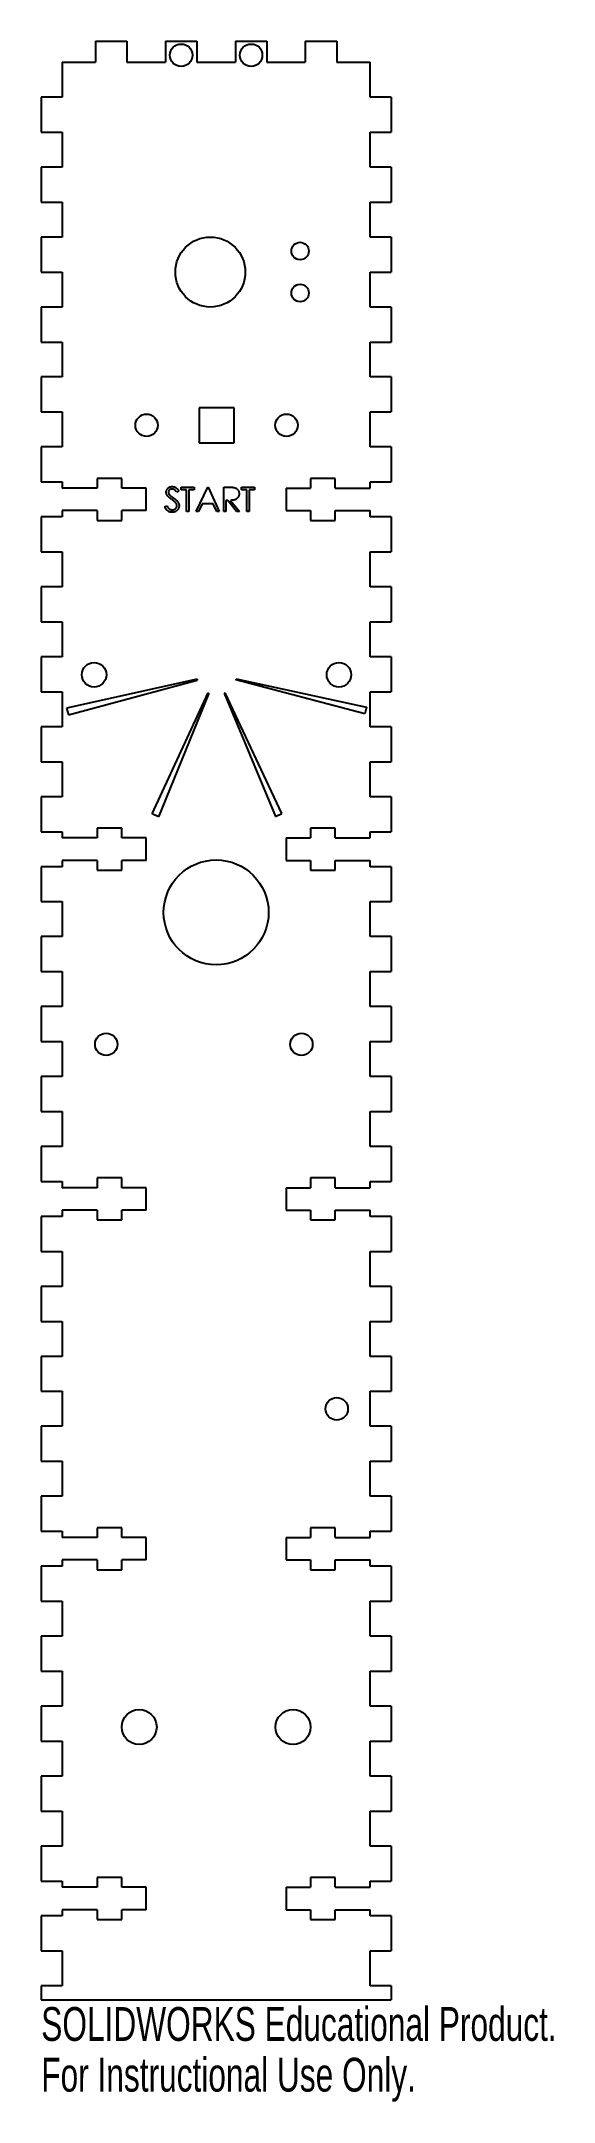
# Model space of a CAD drawing. Header units: millimetres. Extents: x -80 to -6, y -15 to 280.
import ezdxf

# ---------------------------------------------------------------- set-up
doc = ezdxf.new("R2010")
doc.units = ezdxf.units.MM
doc.styles.add('SLDTEXTSTYLE0', font='TXT', dxfattribs={"width": 0.7})

msp = doc.modelspace()

# ---------------------------------------------------------------- linework, layer by layer
at = {"color": 7, "linetype": 'Continuous', "lineweight": 25}
for p, q in [((-71.99, 280), (-67.49, 280)), ((-71.99, 280), (-71.99, 277)), ((-67.49, 280), (-67.49, 277)), ((-61.99, 280), (-57.49, 280)), ((-61.99, 280), (-61.99, 277)), ((-57.49, 280), (-57.49, 277)), ((-51.99, 280), (-47.49, 280)), ((-51.99, 280), (-51.99, 277)), ((-47.49, 280), (-47.49, 277)), ((-41.99, 280), (-37.49, 280)), ((-41.99, 280), (-41.99, 277)), ((-37.49, 280), (-37.49, 277)), ((-76.74, 277), (-71.99, 277)), ((-76.74, 277), (-76.74, 272)), ((-67.49, 277), (-61.99, 277)), ((-57.49, 277), (-51.99, 277)), ((-47.49, 277), (-41.99, 277)), ((-37.49, 277), (-32.74, 277)), ((-32.74, 272), (-32.74, 277)), ((-76.74, 272), (-79.74, 272)), ((-79.74, 272), (-79.74, 267)), ((-29.74, 272), (-32.74, 272)), ((-29.74, 272), (-29.74, 267)), ((-79.74, 267), (-76.74, 267)), ((-76.74, 267), (-76.74, 262)), ((-32.74, 262), (-32.74, 267)), ((-32.74, 267), (-29.74, 267)), ((-76.74, 262), (-79.74, 262)), ((-79.74, 262), (-79.74, 257)), ((-29.74, 262), (-32.74, 262)), ((-29.74, 262), (-29.74, 257)), ((-79.74, 257), (-76.74, 257)), ((-76.74, 257), (-76.74, 252)), ((-32.74, 252), (-32.74, 257)), ((-32.74, 257), (-29.74, 257)), ((-76.74, 252), (-79.74, 252)), ((-79.74, 252), (-79.74, 247)), ((-29.74, 252), (-32.74, 252)), ((-29.74, 252), (-29.74, 247)), ((-79.74, 247), (-76.74, 247)), ((-76.74, 247), (-76.74, 242)), ((-32.74, 242), (-32.74, 247)), ((-32.74, 247), (-29.74, 247)), ((-76.74, 242), (-79.74, 242)), ((-79.74, 242), (-79.74, 237)), ((-29.74, 242), (-32.74, 242)), ((-29.74, 242), (-29.74, 237)), ((-79.74, 237), (-76.74, 237)), ((-76.74, 237), (-76.74, 232)), ((-32.74, 232), (-32.74, 237)), ((-32.74, 237), (-29.74, 237)), ((-76.74, 232), (-79.74, 232)), ((-79.74, 232), (-79.74, 227)), ((-29.74, 232), (-32.74, 232)), ((-29.74, 232), (-29.74, 227)), ((-79.74, 227), (-76.74, 227)), ((-76.74, 227), (-76.74, 222)), ((-57.18, 227.6), (-57.18, 222.6)), ((-52.18, 227.6), (-57.18, 227.6)), ((-52.18, 222.6), (-52.18, 227.6)), ((-32.74, 222), (-32.74, 227)), ((-32.74, 227), (-29.74, 227)), ((-76.74, 222), (-79.74, 222)), ((-79.74, 222), (-79.74, 217)), ((-57.18, 222.6), (-52.18, 222.6)), ((-29.74, 222), (-32.74, 222)), ((-29.74, 222), (-29.74, 217)), ((-79.74, 217), (-76.74, 217)), ((-76.74, 217), (-76.74, 216.1)), ((-71.74, 216.1), (-76.74, 216.1)), ((-71.74, 217.5), (-71.74, 216.1)), ((-68.24, 217.5), (-71.74, 217.5)), ((-68.24, 216.1), (-68.24, 217.5)), ((-64.74, 216.1), (-68.24, 216.1)), ((-64.74, 212.9), (-64.74, 216.1)), ((-60.08, 215.74), (-60.36, 215.53)), ((-59.72, 215.89), (-59.72, 216.25)), ((-59.72, 216.25), (-57.88, 216.25)), ((-58.96, 215.89), (-59.72, 215.89)), ((-58.96, 212.75), (-58.96, 215.89)), ((-57.88, 215.89), (-58.64, 215.89)), ((-58.64, 215.89), (-58.64, 212.75)), ((-57.88, 216.25), (-57.88, 215.89)), ((-57.61, 212.75), (-55.95, 216.25)), ((-55.95, 216.25), (-55.9, 216.25)), ((-55.9, 216.25), (-54.29, 212.75)), ((-53.66, 212.75), (-53.66, 216.25)), ((-53.66, 216.25), (-52.96, 216.25)), ((-51.1, 215.89), (-51.1, 216.25)), ((-51.1, 216.25), (-49.26, 216.25)), ((-50.34, 215.89), (-51.1, 215.89)), ((-50.34, 212.75), (-50.34, 215.89)), ((-49.26, 215.89), (-50.03, 215.89)), ((-50.03, 215.89), (-50.03, 212.75)), ((-49.26, 216.25), (-49.26, 215.89)), ((-44.74, 216.1), (-44.74, 212.9)), ((-44.74, 216.1), (-41.24, 216.1)), ((-41.24, 217.5), (-41.24, 216.1)), ((-37.74, 217.5), (-41.24, 217.5)), ((-37.74, 216.1), (-37.74, 217.5)), ((-37.74, 216.1), (-32.74, 216.1)), ((-32.74, 216.1), (-32.74, 217)), ((-32.74, 217), (-29.74, 217)), ((-71.74, 212.9), (-76.74, 212.9)), ((-76.74, 212.9), (-76.74, 212)), ((-71.74, 212.9), (-71.74, 211.5)), ((-64.74, 212.9), (-68.24, 212.9)), ((-68.24, 211.5), (-68.24, 212.9)), ((-62.1, 213.42), (-61.8, 213.6)), ((-58.64, 212.75), (-58.96, 212.75)), ((-57.27, 212.75), (-57.61, 212.75)), ((-56.73, 213.87), (-57.27, 212.75)), ((-55.15, 213.87), (-56.73, 213.87)), ((-54.63, 212.75), (-55.15, 213.87)), ((-54.29, 212.75), (-54.63, 212.75)), ((-53.35, 212.75), (-53.66, 212.75)), ((-53.09, 214.36), (-53.35, 214.36)), ((-53.35, 214.36), (-53.35, 212.75)), ((-51.81, 212.75), (-53.09, 214.36)), ((-52.7, 214.36), (-51.42, 212.75)), ((-51.42, 212.75), (-51.81, 212.75)), ((-50.03, 212.75), (-50.34, 212.75)), ((-44.74, 212.9), (-41.24, 212.9)), ((-41.24, 212.9), (-41.24, 211.5)), ((-37.74, 212.9), (-32.74, 212.9)), ((-37.74, 211.5), (-37.74, 212.9)), ((-32.74, 212), (-32.74, 212.9)), ((-76.74, 212), (-79.74, 212)), ((-79.74, 212), (-79.74, 207)), ((-71.74, 211.5), (-68.24, 211.5)), ((-41.24, 211.5), (-37.74, 211.5)), ((-29.74, 212), (-32.74, 212)), ((-29.74, 212), (-29.74, 207)), ((-79.74, 207), (-76.74, 207)), ((-76.74, 207), (-76.74, 202)), ((-32.74, 202), (-32.74, 207)), ((-32.74, 207), (-29.74, 207)), ((-76.74, 202), (-79.74, 202)), ((-79.74, 202), (-79.74, 197)), ((-29.74, 202), (-32.74, 202)), ((-29.74, 202), (-29.74, 197)), ((-79.74, 197), (-76.74, 197)), ((-76.74, 197), (-76.74, 192)), ((-32.74, 192), (-32.74, 197)), ((-32.74, 197), (-29.74, 197)), ((-76.74, 192), (-79.74, 192)), ((-79.74, 192), (-79.74, 187)), ((-29.74, 192), (-32.74, 192)), ((-29.74, 192), (-29.74, 187)), ((-57.47, 188.81), (-76.11, 184.65)), ((-75.85, 183.69), (-57.44, 188.68)), ((-33.48, 183.83), (-51.92, 188.7)), ((-51.89, 188.83), (-33.23, 184.79)), ((-79.74, 187), (-76.74, 187)), ((-76.74, 187), (-76.74, 182)), ((-63.89, 169.53), (-55.88, 186.84)), ((-55.76, 186.79), (-62.97, 169.13)), ((-53.59, 186.79), (-46.27, 169.18)), ((-45.35, 169.59), (-53.47, 186.85)), ((-32.74, 182), (-32.74, 187)), ((-32.74, 187), (-29.74, 187)), ((-76.11, 184.65), (-75.85, 183.69)), ((-33.23, 184.79), (-33.48, 183.83)), ((-76.74, 182), (-79.74, 182)), ((-79.74, 182), (-79.74, 177)), ((-29.74, 182), (-32.74, 182)), ((-29.74, 182), (-29.74, 177)), ((-79.74, 177), (-76.74, 177)), ((-76.74, 177), (-76.74, 172)), ((-32.74, 172), (-32.74, 177)), ((-32.74, 177), (-29.74, 177)), ((-76.74, 172), (-79.74, 172)), ((-79.74, 172), (-79.74, 167)), ((-29.74, 172), (-32.74, 172)), ((-29.74, 172), (-29.74, 167)), ((-62.97, 169.13), (-63.89, 169.53)), ((-46.27, 169.18), (-45.35, 169.59)), ((-79.74, 167), (-76.74, 167)), ((-76.74, 167), (-76.74, 166.1)), ((-71.74, 166.1), (-76.74, 166.1)), ((-71.74, 167.5), (-71.74, 166.1)), ((-68.24, 167.5), (-71.74, 167.5)), ((-68.24, 166.1), (-68.24, 167.5)), ((-64.74, 166.1), (-68.24, 166.1)), ((-64.74, 162.9), (-64.74, 166.1)), ((-44.74, 166.1), (-44.74, 162.9)), ((-44.74, 166.1), (-41.24, 166.1)), ((-41.24, 167.5), (-41.24, 166.1)), ((-37.74, 167.5), (-41.24, 167.5)), ((-37.74, 166.1), (-37.74, 167.5)), ((-37.74, 166.1), (-32.74, 166.1)), ((-32.74, 166.1), (-32.74, 167)), ((-32.74, 167), (-29.74, 167)), ((-71.74, 162.9), (-76.74, 162.9)), ((-76.74, 162.9), (-76.74, 162)), ((-71.74, 162.9), (-71.74, 161.5)), ((-64.74, 162.9), (-68.24, 162.9)), ((-68.24, 161.5), (-68.24, 162.9)), ((-44.74, 162.9), (-41.24, 162.9)), ((-41.24, 162.9), (-41.24, 161.5)), ((-37.74, 162.9), (-32.74, 162.9)), ((-37.74, 161.5), (-37.74, 162.9)), ((-32.74, 162), (-32.74, 162.9)), ((-76.74, 162), (-79.74, 162)), ((-79.74, 162), (-79.74, 157)), ((-71.74, 161.5), (-68.24, 161.5)), ((-41.24, 161.5), (-37.74, 161.5)), ((-29.74, 162), (-32.74, 162)), ((-29.74, 162), (-29.74, 157)), ((-79.74, 157), (-76.74, 157)), ((-76.74, 157), (-76.74, 152)), ((-32.74, 152), (-32.74, 157)), ((-32.74, 157), (-29.74, 157)), ((-76.74, 152), (-79.74, 152)), ((-79.74, 152), (-79.74, 147)), ((-29.74, 152), (-32.74, 152)), ((-29.74, 152), (-29.74, 147)), ((-79.74, 147), (-76.74, 147)), ((-76.74, 147), (-76.74, 142)), ((-32.74, 142), (-32.74, 147)), ((-32.74, 147), (-29.74, 147)), ((-76.74, 142), (-79.74, 142)), ((-79.74, 142), (-79.74, 137)), ((-29.74, 142), (-32.74, 142)), ((-29.74, 142), (-29.74, 137)), ((-79.74, 137), (-76.74, 137)), ((-76.74, 137), (-76.74, 132)), ((-32.74, 132), (-32.74, 137)), ((-32.74, 137), (-29.74, 137)), ((-76.74, 132), (-79.74, 132)), ((-79.74, 132), (-79.74, 127)), ((-29.74, 132), (-32.74, 132)), ((-29.74, 132), (-29.74, 127)), ((-79.74, 127), (-76.74, 127)), ((-76.74, 127), (-76.74, 122)), ((-32.74, 122), (-32.74, 127)), ((-32.74, 127), (-29.74, 127)), ((-76.74, 122), (-79.74, 122)), ((-79.74, 122), (-79.74, 117)), ((-29.74, 122), (-32.74, 122)), ((-29.74, 122), (-29.74, 117)), ((-79.74, 117), (-76.74, 117)), ((-76.74, 117), (-76.74, 116.1)), ((-71.74, 116.1), (-76.74, 116.1)), ((-71.74, 117.5), (-71.74, 116.1)), ((-68.24, 117.5), (-71.74, 117.5)), ((-68.24, 116.1), (-68.24, 117.5)), ((-64.74, 116.1), (-68.24, 116.1)), ((-64.74, 112.9), (-64.74, 116.1)), ((-44.74, 116.1), (-44.74, 112.9)), ((-44.74, 116.1), (-41.24, 116.1)), ((-41.24, 117.5), (-41.24, 116.1)), ((-37.74, 117.5), (-41.24, 117.5)), ((-37.74, 116.1), (-37.74, 117.5)), ((-37.74, 116.1), (-32.74, 116.1)), ((-32.74, 116.1), (-32.74, 117)), ((-32.74, 117), (-29.74, 117)), ((-76.74, 112), (-79.74, 112)), ((-79.74, 112), (-79.74, 107)), ((-71.74, 112.9), (-76.74, 112.9)), ((-76.74, 112.9), (-76.74, 112)), ((-71.74, 112.9), (-71.74, 111.5)), ((-64.74, 112.9), (-68.24, 112.9)), ((-68.24, 111.5), (-68.24, 112.9)), ((-44.74, 112.9), (-41.24, 112.9)), ((-41.24, 112.9), (-41.24, 111.5)), ((-37.74, 112.9), (-32.74, 112.9)), ((-37.74, 111.5), (-37.74, 112.9)), ((-32.74, 112), (-32.74, 112.9)), ((-29.74, 112), (-32.74, 112)), ((-29.74, 112), (-29.74, 107)), ((-71.74, 111.5), (-68.24, 111.5)), ((-41.24, 111.5), (-37.74, 111.5)), ((-79.74, 107), (-76.74, 107)), ((-76.74, 107), (-76.74, 102)), ((-32.74, 102), (-32.74, 107)), ((-32.74, 107), (-29.74, 107)), ((-76.74, 102), (-79.74, 102)), ((-79.74, 102), (-79.74, 97)), ((-29.74, 102), (-32.74, 102)), ((-29.74, 102), (-29.74, 97)), ((-79.74, 97), (-76.74, 97)), ((-76.74, 97), (-76.74, 92)), ((-32.74, 92), (-32.74, 97)), ((-32.74, 97), (-29.74, 97)), ((-76.74, 92), (-79.74, 92)), ((-79.74, 92), (-79.74, 87)), ((-29.74, 92), (-32.74, 92)), ((-29.74, 92), (-29.74, 87)), ((-79.74, 87), (-76.74, 87)), ((-76.74, 87), (-76.74, 82)), ((-32.74, 82), (-32.74, 87)), ((-32.74, 87), (-29.74, 87)), ((-76.74, 82), (-79.74, 82)), ((-79.74, 82), (-79.74, 77)), ((-29.74, 82), (-32.74, 82)), ((-29.74, 82), (-29.74, 77)), ((-79.74, 77), (-76.74, 77)), ((-76.74, 77), (-76.74, 72)), ((-32.74, 72), (-32.74, 77)), ((-32.74, 77), (-29.74, 77)), ((-76.74, 72), (-79.74, 72)), ((-79.74, 72), (-79.74, 67)), ((-29.74, 72), (-32.74, 72)), ((-29.74, 72), (-29.74, 67)), ((-79.74, 67), (-76.74, 67)), ((-76.74, 67), (-76.74, 66.1)), ((-71.74, 66.1), (-76.74, 66.1)), ((-71.74, 67.5), (-71.74, 66.1)), ((-68.24, 67.5), (-71.74, 67.5)), ((-68.24, 66.1), (-68.24, 67.5)), ((-64.74, 66.1), (-68.24, 66.1)), ((-64.74, 62.9), (-64.74, 66.1)), ((-44.74, 66.1), (-44.74, 62.9)), ((-44.74, 66.1), (-41.24, 66.1)), ((-41.24, 67.5), (-41.24, 66.1)), ((-37.74, 67.5), (-41.24, 67.5)), ((-37.74, 66.1), (-37.74, 67.5)), ((-37.74, 66.1), (-32.74, 66.1)), ((-32.74, 66.1), (-32.74, 67)), ((-32.74, 67), (-29.74, 67)), ((-76.74, 62), (-79.74, 62)), ((-79.74, 62), (-79.74, 57)), ((-71.74, 62.9), (-76.74, 62.9)), ((-76.74, 62.9), (-76.74, 62)), ((-71.74, 62.9), (-71.74, 61.5)), ((-64.74, 62.9), (-68.24, 62.9)), ((-68.24, 61.5), (-68.24, 62.9)), ((-44.74, 62.9), (-41.24, 62.9)), ((-41.24, 62.9), (-41.24, 61.5)), ((-37.74, 62.9), (-32.74, 62.9)), ((-37.74, 61.5), (-37.74, 62.9)), ((-32.74, 62), (-32.74, 62.9)), ((-29.74, 62), (-32.74, 62)), ((-29.74, 62), (-29.74, 57)), ((-71.74, 61.5), (-68.24, 61.5)), ((-41.24, 61.5), (-37.74, 61.5)), ((-79.74, 57), (-76.74, 57)), ((-76.74, 57), (-76.74, 52)), ((-32.74, 52), (-32.74, 57)), ((-32.74, 57), (-29.74, 57)), ((-76.74, 52), (-79.74, 52)), ((-79.74, 52), (-79.74, 47)), ((-29.74, 52), (-32.74, 52)), ((-29.74, 52), (-29.74, 47)), ((-79.74, 47), (-76.74, 47)), ((-76.74, 47), (-76.74, 42)), ((-32.74, 42), (-32.74, 47)), ((-32.74, 47), (-29.74, 47)), ((-76.74, 42), (-79.74, 42)), ((-79.74, 42), (-79.74, 37)), ((-29.74, 42), (-32.74, 42)), ((-29.74, 42), (-29.74, 37)), ((-79.74, 37), (-76.74, 37)), ((-76.74, 37), (-76.74, 32)), ((-32.74, 32), (-32.74, 37)), ((-32.74, 37), (-29.74, 37)), ((-76.74, 32), (-79.74, 32)), ((-79.74, 32), (-79.74, 27)), ((-29.74, 32), (-32.74, 32)), ((-29.74, 32), (-29.74, 27)), ((-79.74, 27), (-76.74, 27)), ((-76.74, 27), (-76.74, 22)), ((-32.74, 22), (-32.74, 27)), ((-32.74, 27), (-29.74, 27)), ((-76.74, 22), (-79.74, 22)), ((-79.74, 22), (-79.74, 17)), ((-29.74, 22), (-32.74, 22)), ((-29.74, 22), (-29.74, 17)), ((-79.74, 17), (-76.74, 17)), ((-76.74, 17), (-76.74, 16.1)), ((-71.74, 16.1), (-76.74, 16.1)), ((-71.74, 17.5), (-71.74, 16.1)), ((-68.24, 17.5), (-71.74, 17.5)), ((-68.24, 16.1), (-68.24, 17.5)), ((-64.74, 16.1), (-68.24, 16.1)), ((-64.74, 12.9), (-64.74, 16.1)), ((-44.74, 16.1), (-44.74, 12.9)), ((-44.74, 16.1), (-41.24, 16.1)), ((-41.24, 17.5), (-41.24, 16.1)), ((-37.74, 17.5), (-41.24, 17.5)), ((-37.74, 16.1), (-37.74, 17.5)), ((-37.74, 16.1), (-32.74, 16.1)), ((-32.74, 16.1), (-32.74, 17)), ((-32.74, 17), (-29.74, 17)), ((-76.74, 12), (-79.74, 12)), ((-79.74, 12), (-79.74, 7)), ((-71.74, 12.9), (-76.74, 12.9)), ((-76.74, 12.9), (-76.74, 12)), ((-71.74, 12.9), (-71.74, 11.5)), ((-64.74, 12.9), (-68.24, 12.9)), ((-68.24, 11.5), (-68.24, 12.9)), ((-44.74, 12.9), (-41.24, 12.9)), ((-41.24, 12.9), (-41.24, 11.5)), ((-37.74, 12.9), (-32.74, 12.9)), ((-37.74, 11.5), (-37.74, 12.9)), ((-32.74, 12), (-32.74, 12.9)), ((-29.74, 12), (-32.74, 12)), ((-29.74, 12), (-29.74, 7)), ((-71.74, 11.5), (-68.24, 11.5)), ((-41.24, 11.5), (-37.74, 11.5)), ((-79.74, 7), (-76.74, 7)), ((-76.74, 7), (-76.74, 2)), ((-32.74, 2), (-32.74, 7)), ((-32.74, 7), (-29.74, 7)), ((-76.74, 2), (-79.74, 2)), ((-79.74, 2), (-79.74, 0)), ((-79.74, 0), (-29.74, 0)), ((-29.74, 2), (-32.74, 2)), ((-29.74, 2), (-29.74, 0))]:
    msp.add_line(p, q, dxfattribs=at)
for centre, radius in [((-59.74, 278), 1.6), ((-49.74, 278), 1.6), ((-55.57, 247), 5), ((-42.74, 250), 1.25), ((-42.74, 244), 1.25), ((-64.68, 225.1), 1.6), ((-44.68, 225.1), 1.6), ((-72.18, 189.43), 1.75), ((-37.18, 189.43), 1.75), ((-54.74, 155.46), 7.5), ((-70.45, 136.6), 1.6), ((-42.55, 136.6), 1.6), ((-37.5, 84.5), 1.6), ((-65.74, 39), 2.5), ((-43.74, 39), 2.5)]:
    msp.add_circle(centre, radius, dxfattribs=at)
for start, end in [(192.5779, 195.189), (345.189, 347.8001), (245.189, 247.8021), (292.5759, 295.189)]:
    msp.add_arc((-54.68, 189.43), 2.86, start, end, dxfattribs=at)
for points, knots in [([(-61.87, 215.52), (-61.87, 215.56), (-61.87, 215.63), (-61.85, 215.74), (-61.81, 215.84), (-61.76, 215.93), (-61.7, 216.02), (-61.63, 216.1), (-61.54, 216.17), (-61.45, 216.23), (-61.35, 216.28), (-61.24, 216.31), (-61.13, 216.33), (-61.05, 216.33), (-61.01, 216.33)], [0, 0, 0, 0, 0.083785, 0.16578, 0.24628, 0.327461, 0.408797, 0.489715, 0.571376, 0.655523, 0.741019, 0.826547, 0.911989, 1, 1, 1, 1]), ([(-61.68, 214.99), (-61.69, 215.01), (-61.72, 215.05), (-61.76, 215.11), (-61.8, 215.17), (-61.82, 215.24), (-61.85, 215.31), (-61.86, 215.38), (-61.87, 215.45), (-61.87, 215.49), (-61.87, 215.52)], [0, 0, 0, 0, 0.133507, 0.262559, 0.388264, 0.512667, 0.633722, 0.755394, 0.877553, 1, 1, 1, 1]), ([(-61.05, 215.98), (-61.08, 215.97), (-61.15, 215.97), (-61.25, 215.95), (-61.34, 215.91), (-61.42, 215.85), (-61.48, 215.78), (-61.53, 215.71), (-61.55, 215.62), (-61.56, 215.56), (-61.56, 215.53)], [0, 0, 0, 0, 0.1430731, 0.275903, 0.4023709, 0.5284136, 0.6503564, 0.7658951, 0.8807741, 1, 1, 1, 1]), ([(-61.56, 215.53), (-61.56, 215.51), (-61.56, 215.48), (-61.55, 215.42), (-61.53, 215.37), (-61.51, 215.31), (-61.48, 215.26), (-61.44, 215.2), (-61.39, 215.14), (-61.35, 215.1), (-61.33, 215.08)], [0, 0, 0, 0, 0.107285, 0.214746, 0.322939, 0.434116, 0.553412, 0.686073, 0.834256, 1, 1, 1, 1]), ([(-61.33, 215.08), (-61.32, 215.07), (-61.3, 215.06), (-61.27, 215.03), (-61.22, 215), (-61.17, 214.96), (-61.11, 214.91), (-61.03, 214.86), (-60.95, 214.8), (-60.89, 214.75), (-60.86, 214.73)], [0, 0, 0, 0, 0.052594, 0.124952, 0.218094, 0.333502, 0.468789, 0.624938, 0.801683, 1, 1, 1, 1]), ([(-60.36, 215.53), (-60.38, 215.55), (-60.41, 215.59), (-60.46, 215.65), (-60.51, 215.71), (-60.56, 215.75), (-60.6, 215.8), (-60.64, 215.83), (-60.68, 215.86), (-60.73, 215.9), (-60.8, 215.93), (-60.88, 215.96), (-60.96, 215.97), (-61.02, 215.97), (-61.05, 215.98)], [0, 0, 0, 0, 0.098469, 0.189629, 0.274184, 0.352183, 0.423199, 0.488551, 0.548473, 0.60144, 0.701198, 0.799592, 0.898545, 1, 1, 1, 1]), ([(-61.01, 216.33), (-60.97, 216.33), (-60.89, 216.33), (-60.77, 216.31), (-60.65, 216.27), (-60.56, 216.22), (-60.48, 216.17), (-60.43, 216.13), (-60.37, 216.08), (-60.31, 216.03), (-60.26, 215.97), (-60.2, 215.9), (-60.14, 215.82), (-60.1, 215.77), (-60.08, 215.74)], [0, 0, 0, 0, 0.107233, 0.213252, 0.31883, 0.426794, 0.483646, 0.543604, 0.608308, 0.677127, 0.750686, 0.828713, 0.91219, 1, 1, 1, 1]), ([(-52.96, 216.25), (-52.91, 216.24), (-52.82, 216.24), (-52.7, 216.24), (-52.58, 216.24), (-52.47, 216.23), (-52.38, 216.23), (-52.3, 216.22), (-52.23, 216.21), (-52.19, 216.2), (-52.17, 216.2)], [0, 0, 0, 0, 0.1762578, 0.3384344, 0.4848221, 0.6171576, 0.7346984, 0.8373852, 0.9263724, 1, 1, 1, 1]), ([(-51.46, 215.31), (-51.46, 215.26), (-51.47, 215.17), (-51.49, 215.04), (-51.54, 214.92), (-51.6, 214.8), (-51.67, 214.7), (-51.77, 214.61), (-51.87, 214.53), (-51.98, 214.48), (-52.06, 214.45), (-52.14, 214.42), (-52.22, 214.41), (-52.3, 214.39), (-52.39, 214.38), (-52.49, 214.37), (-52.6, 214.36), (-52.67, 214.36), (-52.7, 214.36)], [0, 0, 0, 0, 0.07878, 0.153721, 0.226714, 0.299191, 0.37119, 0.443006, 0.516689, 0.593217, 0.633873, 0.676989, 0.7229, 0.771959, 0.824211, 0.879379, 0.937948, 1, 1, 1, 1]), ([(-52.17, 216.2), (-52.14, 216.19), (-52.09, 216.18), (-52.02, 216.15), (-51.95, 216.12), (-51.88, 216.09), (-51.82, 216.04), (-51.76, 216), (-51.71, 215.95), (-51.66, 215.89), (-51.61, 215.83), (-51.57, 215.76), (-51.54, 215.7), (-51.51, 215.63), (-51.49, 215.55), (-51.47, 215.47), (-51.46, 215.39), (-51.46, 215.34), (-51.46, 215.31)], [0, 0, 0, 0, 0.064217, 0.127064, 0.188745, 0.249132, 0.309453, 0.369827, 0.43065, 0.492352, 0.554072, 0.61569, 0.676798, 0.738439, 0.801317, 0.865185, 0.931641, 1, 1, 1, 1]), ([(-61.03, 212.66), (-61.06, 212.66), (-61.11, 212.66), (-61.19, 212.67), (-61.27, 212.68), (-61.34, 212.7), (-61.41, 212.72), (-61.48, 212.75), (-61.55, 212.79), (-61.62, 212.83), (-61.68, 212.88), (-61.74, 212.93), (-61.81, 213), (-61.87, 213.07), (-61.93, 213.14), (-61.99, 213.23), (-62.04, 213.32), (-62.08, 213.39), (-62.1, 213.42)], [0, 0, 0, 0, 0.057208, 0.113696, 0.169178, 0.224159, 0.27872, 0.333794, 0.389241, 0.445822, 0.503704, 0.564294, 0.627975, 0.695038, 0.765373, 0.839611, 0.917538, 1, 1, 1, 1]), ([(-61.8, 213.6), (-61.77, 213.55), (-61.72, 213.46), (-61.63, 213.34), (-61.54, 213.24), (-61.45, 213.16), (-61.35, 213.09), (-61.25, 213.05), (-61.14, 213.02), (-61.07, 213.02), (-61.03, 213.01)], [0, 0, 0, 0, 0.159004, 0.304646, 0.438547, 0.562322, 0.677433, 0.786897, 0.893611, 1, 1, 1, 1]), ([(-61.1, 214.51), (-61.14, 214.54), (-61.21, 214.59), (-61.31, 214.66), (-61.4, 214.73), (-61.47, 214.79), (-61.54, 214.85), (-61.6, 214.9), (-61.64, 214.94), (-61.67, 214.97), (-61.68, 214.99)], [0, 0, 0, 0, 0.181535, 0.347082, 0.495568, 0.628357, 0.74552, 0.845831, 0.930782, 1, 1, 1, 1]), ([(-60.47, 213.95), (-60.49, 213.97), (-60.52, 214.01), (-60.58, 214.08), (-60.64, 214.14), (-60.72, 214.21), (-60.8, 214.28), (-60.89, 214.35), (-61, 214.43), (-61.07, 214.48), (-61.1, 214.51)], [0, 0, 0, 0, 0.0902792, 0.1895299, 0.2991979, 0.4189259, 0.5483763, 0.6881364, 0.8390835, 1, 1, 1, 1]), ([(-61.03, 213.01), (-61, 213.02), (-60.94, 213.02), (-60.85, 213.03), (-60.76, 213.06), (-60.68, 213.09), (-60.61, 213.14), (-60.54, 213.19), (-60.48, 213.25), (-60.43, 213.31), (-60.39, 213.38), (-60.37, 213.46), (-60.35, 213.53), (-60.35, 213.58), (-60.35, 213.61)], [0, 0, 0, 0, 0.091264, 0.18093, 0.270088, 0.360156, 0.448343, 0.532666, 0.613834, 0.693982, 0.772716, 0.849335, 0.923967, 1, 1, 1, 1]), ([(-60.03, 213.6), (-60.03, 213.57), (-60.04, 213.51), (-60.05, 213.42), (-60.07, 213.33), (-60.1, 213.24), (-60.15, 213.16), (-60.2, 213.08), (-60.26, 213.01), (-60.32, 212.94), (-60.4, 212.87), (-60.48, 212.81), (-60.56, 212.76), (-60.65, 212.72), (-60.74, 212.69), (-60.83, 212.67), (-60.93, 212.66), (-61, 212.66), (-61.03, 212.66)], [0, 0, 0, 0, 0.0614843, 0.1217745, 0.1809196, 0.2402561, 0.3001144, 0.3611459, 0.4235006, 0.4886694, 0.5539541, 0.6175813, 0.6802384, 0.7421874, 0.8046632, 0.868259, 0.9330203, 1, 1, 1, 1]), ([(-60.86, 214.73), (-60.82, 214.7), (-60.75, 214.65), (-60.64, 214.57), (-60.55, 214.49), (-60.46, 214.42), (-60.38, 214.34), (-60.32, 214.27), (-60.26, 214.2), (-60.19, 214.11), (-60.13, 214), (-60.07, 213.87), (-60.04, 213.74), (-60.04, 213.65), (-60.03, 213.6)], [0, 0, 0, 0, 0.096972, 0.187773, 0.272396, 0.351321, 0.424335, 0.491909, 0.554233, 0.611268, 0.716348, 0.81454, 0.908495, 1, 1, 1, 1]), ([(-60.35, 213.61), (-60.35, 213.64), (-60.35, 213.7), (-60.38, 213.78), (-60.42, 213.87), (-60.45, 213.92), (-60.47, 213.95)], [0, 0, 0, 0, 0.234723, 0.477158, 0.728556, 1, 1, 1, 1])]:
    msp.add_open_spline(points, degree=3, knots=knots, dxfattribs=at)

# ---------------------------------------------------------------- texts
at = {"color": 7, "linetype": 'Continuous', "char_height": 4.8336, "attachment_point": 1, "style": 'SLDTEXTSTYLE0'}
for s, insert in [('SOLIDWORKS Educational Product.', (-79.74, -1.02)), ('For Instructional Use Only.', (-79.74, -8.27))]:
    msp.add_mtext(s, dxfattribs=dict(at, insert=insert))

doc.saveas('drawing.dxf')
